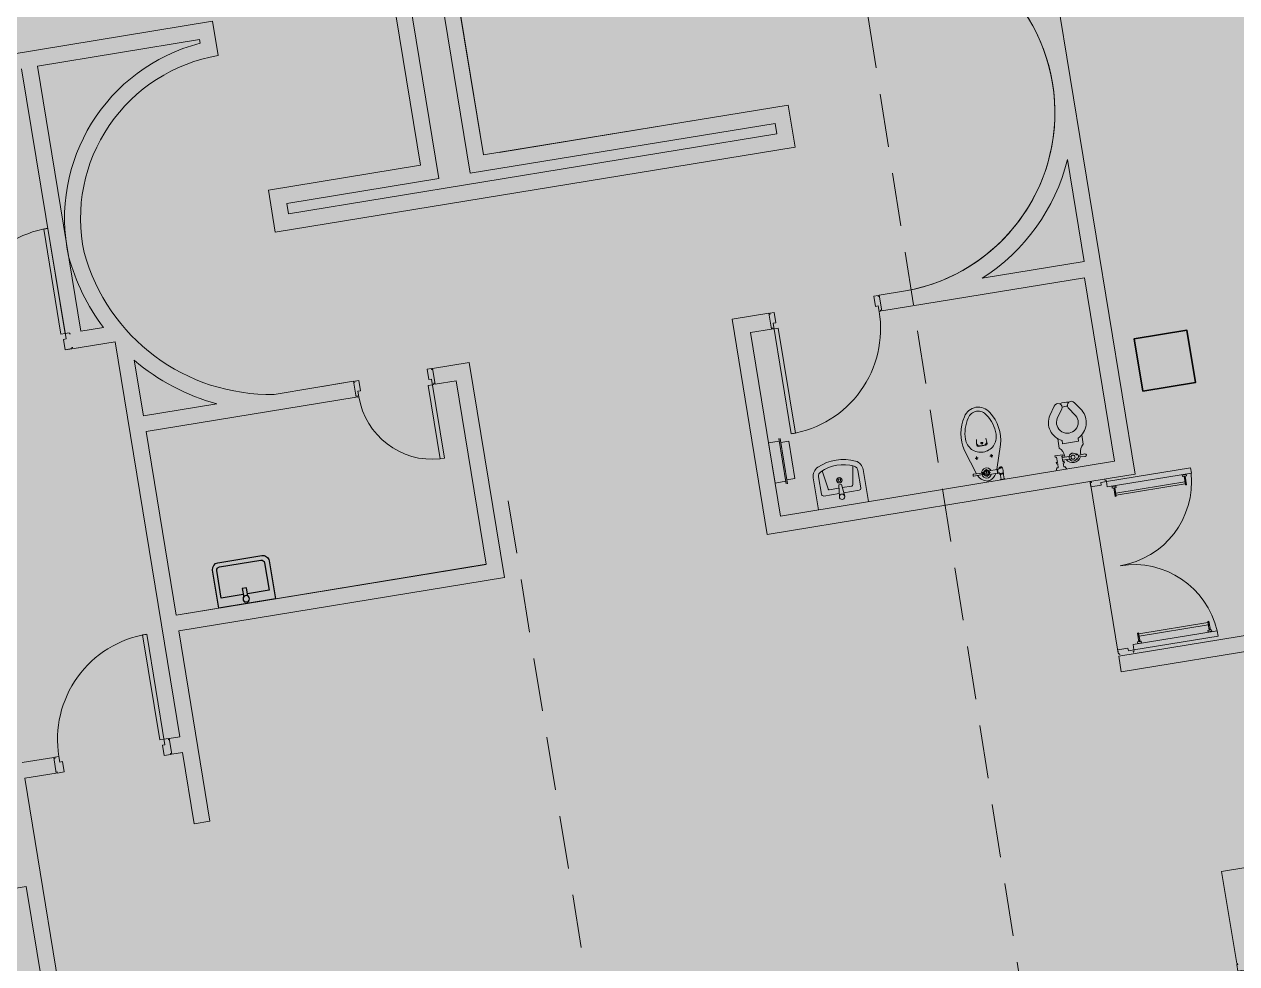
# Model space of a CAD drawing. Header units: metres. Extents: x 2 to 659295185, y -28 to 1124222152.
# Drawn here: x 655600.41 to 655611.79, y 1126272.18 to 1126281 of the extents above; entities that cross this region are included whole.
import ezdxf

# ---------------------------------------------------------------- set-up
doc = ezdxf.new("R2010")
doc.units = ezdxf.units.M
doc.header["$MEASUREMENT"] = 0
for name, pattern in [('CCSM_C1_CUERPO FM$0$CONTINUA', [0]), ('CCSM_C1_CUERPO FM$0$DASHED', [0.75, 0.5, -0.25]), ('DASHDOT', [1, 0.5, -0.25, 0, -0.25])]:
    doc.linetypes.add(name, pattern=pattern)
doc.layers.get('0').update_dxf_attribs({"linetype": 'CONTINUOUS'})
for name, color, linetype in [('CCSM_C1_CUERPO FM$0$A-CINEX', 8, 'CONTINUOUS'), ('CCSM_C1_CUERPO FM$0$A-PROYECCIONES', 5, 'CCSM_C1_CUERPO FM$0$DASHED'), ('CCSM_C1_CUERPO FM$0$A_PARED CINES', 2, 'CONTINUOUS'), ('CCSM_C1_CUERPO FM$0$A_VISTA CINES', 8, 'CONTINUOUS')]:
    doc.layers.add(name, color=color, linetype=linetype)
for name, color, linetype, lineweight in [('CCSM_C1_CUERPO FM$0$A-PUERTAS CINES', 3, 'CONTINUOUS', 13), ('CCSM_C1_CUERPO FM$0$A-SANIT_PIEZAS', 8, 'CONTINUOUS', 13), ('CCSM_XREF ESTRUCTURA15$0$E-CA-COLUMNA', 2, 'CONTINUOUS', 35), ('CCSM_XREF ESTRUCTURA15$0$E-CF-COLUMNA', 2, 'CONTINUOUS', 35), ('LOCALES ASIGNADOS', 41, 'DASHDOT', 0)]:
    doc.layers.add(name, color=color, linetype=linetype, lineweight=lineweight)

# ---------------------------------------------------------------- blocks, each defined once
blk = doc.blocks.new('CCSM_C1_CUERPO FM$0$Lavamopa')
for p, q in [((-0.271, 0.347), (-0.271, -0.015)), ((0.207, 0.407), (-0.211, 0.407)), ((0.199, 0.366), (-0.196, 0.366)), ((0.267, -0.015), (0.267, 0.347)), ((-0.226, 0.336), (-0.226, 0.074)), ((0.229, 0.074), (0.229, 0.336)), ((-0.021, 0.052), (-0.021, 0.131)), ((-0.021, 0.131), (0.02, 0.131)), ((0.02, 0.131), (0.02, 0.05)), ((-0.226, 0.074), (-0.021, 0.074)), ((-0.021, 0), (-0.021, 0.008)), ((0.02, 0), (-0.021, 0)), ((0.02, 0.074), (0.229, 0.074)), ((0.02, 0.009), (0.02, 0)), ((-0.271, -0.015), (0.267, -0.015))]:
    blk.add_line(p, q)
blk.add_circle((-0.001, 0.03), 0.0297)
for centre, radius, start, end in [((-0.211, 0.347), 0.06, 90, 180), ((-0.196, 0.336), 0.03, 90, 180), ((0.199, 0.336), 0.03, 0, 90), ((0.207, 0.347), 0.06, 0, 90)]:
    blk.add_arc(centre, radius, start, end)
blk = doc.blocks.new('CCSM_C1_CUERPO FM$0$CARO-PLT2')
at = {"layer": 'CCSM_C1_CUERPO FM$0$A-SANIT_PIEZAS'}
for p, q in [((-0.037, -0.076), (-0.037, -0.096)), ((0.036, -0.086), (-0.036, -0.086)), ((0, -0.121), (0, -0.05)), ((0.101, -0.068), (0.024, -0.068)), ((0.101, -0.103), (0.024, -0.103)), ((0.123, -0.062), (0.123, -0.005)), ((0.131, -0.062), (0.131, -0.052)), ((0.146, -0.052), (0.146, -0.062)), ((0.154, -0.005), (0.154, -0.062)), ((-0.07, -0.223), (-0.07, -0.253)), ((0.07, -0.223), (0.07, -0.253)), ((-0.085, -0.238), (-0.055, -0.238)), ((0.055, -0.238), (0.085, -0.238))]:
    blk.add_line(p, q, dxfattribs=at)
for points in [[(0.118, 0), (0.121, -0.005), (0.156, -0.005), (0.159, 0)], [(-0.04, -0.076), (-0.042, -0.079), (-0.042, -0.092), (-0.04, -0.096)], [(-0.028, -0.076), (-0.04, -0.076), (-0.04, -0.096), (-0.028, -0.096)]]:
    blk.add_lwpolyline(points, dxfattribs=at)
for points in [[(0.1, -0.103), (0.171, -0.329, -0.220845), (0.12, -0.641, -0.267949), (0, -0.711, -0.267949), (-0.12, -0.641, -0.220845), (-0.171, -0.329), (-0.097, -0.094, -0.200507)], [(-0.042, -0.079), (-0.123, -0.075, 0.428639), (-0.129, -0.08), (-0.129, -0.085), (-0.129, -0.09, 0.42603), (-0.123, -0.095), (-0.042, -0.092)], [(-0.09, -0.077, -0.184776), (-0.017, -0.013, -0.178359), (0.017, -0.013, -0.164856), (0.085, -0.068)], [(0.106, -0.068), (0.115, -0.068, 0.331964), (0.122, -0.062)], [(0.106, -0.103), (0.115, -0.103, -0.39071), (0.121, -0.109, 0.39071), (0.122, -0.11), (0.153, -0.11, 0.368077), (0.154, -0.109, 0.077411), (0.154, -0.062)], [(0.122, -0.11), (0.122, -0.111, 0.414214), (0.123, -0.112), (0.152, -0.112, 0.414214), (0.153, -0.111), (0.153, -0.11)], [(0.152, -0.112), (0.152, -0.116, -0.414214), (0.151, -0.117), (0.124, -0.117, -0.414214), (0.123, -0.116), (0.123, -0.112)], [(0.148, -0.117), (0.148, -0.12, -0.414214), (0.147, -0.121), (0.137, -0.121), (0.127, -0.121, -0.414214), (0.126, -0.12), (0.126, -0.117)], [(-0.044, -0.411, -0.060428), (-0.049, -0.358, -0.405477), (-0.034, -0.344), (0, -0.344), (0.034, -0.344, -0.405477), (0.049, -0.358, -0.060428), (0.044, -0.411)], [(0.048, -0.381, 0.43678), (0.019, -0.349), (0, -0.349), (-0.019, -0.349, 0.43678), (-0.048, -0.381)], [(0.004, -0.361), (0.004, -0.364, 0.310791), (0.006, -0.366, -0.034503), (0.007, -0.367, -0.106031), (0.009, -0.369, -0.162613), (0.01, -0.371, -0.162613), (0.009, -0.373, -0.106031), (0.007, -0.375, -0.069899), (0.004, -0.376, -0.056135), (0, -0.376, -0.056135), (-0.004, -0.376, -0.069899), (-0.007, -0.375, -0.106031), (-0.009, -0.373, -0.162613), (-0.01, -0.371, -0.162613), (-0.009, -0.369, -0.106031), (-0.007, -0.367, -0.034503), (-0.006, -0.366, 0.310791), (-0.004, -0.364), (-0.004, -0.361)]]:
    blk.add_lwpolyline(points, format="xyb", dxfattribs=at)
for points in [[(0.104, -0.106), (0.104, -0.106, -0.414214), (0.101, -0.103), (0.101, -0.068, -0.414214), (0.104, -0.065), (0.104, -0.065, -0.414214), (0.106, -0.068), (0.106, -0.103, -0.414214)], [(0, -0.673, 0.267949), (0.087, -0.622, 0.149412), (0.146, -0.431, 0.414214), (0, -0.285, 0.414214), (-0.146, -0.431, 0.149412), (-0.087, -0.622, 0.267949)]]:
    blk.add_lwpolyline(points, format="xyb", close=True, dxfattribs=at)
blk.add_lwpolyline([(0.155, -0.062), (0.122, -0.062), (0.121, -0.061), (0.121, -0.053), (0.122, -0.052), (0.155, -0.052), (0.156, -0.053), (0.156, -0.061)], close=True, dxfattribs=at)
for centre, radius in [((0, -0.086), 0.0297), ((0, -0.086), 0.0204), ((-0.07, -0.238), 0.008), ((0.07, -0.238), 0.008)]:
    blk.add_circle(centre, radius, dxfattribs=at)
for start, end in [(21.9459, 172.1193), (187.7161, 338.3331)]:
    blk.add_arc((0, -0.086), 0.0474, start, end, dxfattribs=at)
blk = doc.blocks.new('CCSM_C1_CUERPO FM$0$P120L')
at = {"layer": 'CCSM_C1_CUERPO FM$0$A-PUERTAS CINES'}
blk.add_lwpolyline([(0, -0.141), (0.011, -0.141), (0.011, -0.151), (0.075, -0.151), (0.075, -0.053), (0.05, -0.053), (0.05, 0.999, -0.008416), (0.09, 0.999), (0.09, 0), (0.05, 0), (0.011, 0), (0.011, -0.011), (0, -0.011)], format="xyb", dxfattribs=at)
blk.add_lwpolyline([(1.1, -0.011), (1.089, -0.011), (1.089, 0), (1.05, 0), (1.05, -0.053), (1.025, -0.053), (1.025, -0.151), (1.089, -0.151), (1.089, -0.141), (1.1, -0.141)], dxfattribs=at)
blk.add_arc((0.051, 0.001), 0.999, 359.9683, 90.0766, dxfattribs=at)
blk = doc.blocks.new('CCSM_C1_CUERPO FM$0$PUERTAS 1.00')
at = {"layer": 'CCSM_C1_CUERPO FM$0$A-PUERTAS CINES'}
blk.add_lwpolyline([(-0.009, 1.937), (-0.009, 1.927), (0.001, 1.927), (0.001, 1.887), (-0.097, 1.887), (-0.097, 1.912), (-1.15, 1.912, 0.011221), (-1.149, 1.872), (-0.15, 1.872), (-0.15, 1.912), (-0.15, 1.927), (-0.139, 1.927), (-0.139, 1.937)], format="xyb", dxfattribs=at)
blk.add_lwpolyline([(-0.139, 0.887), (-0.139, 0.898), (-0.15, 0.898), (-0.15, 0.912), (-0.097, 0.912), (-0.097, 0.937), (0.001, 0.937), (0.001, 0.898), (-0.009, 0.898), (-0.009, 0.887)], dxfattribs=at)
blk.add_arc((-0.15, 1.912), 1, 180, 270, dxfattribs=at)
blk = doc.blocks.new('CCSM_C1_CUERPO FM$0$PUERTA 0.70')
for points in [[(45.342, 36.152), (45.352, 36.152), (45.352, 36.142), (45.392, 36.142), (45.392, 36.24), (45.367, 36.24), (45.367, 36.993), (45.407, 36.993), (45.407, 36.293), (45.367, 36.293), (45.352, 36.293), (45.352, 36.282), (45.342, 36.282)], [(46.092, 36.282), (46.081, 36.282), (46.081, 36.293), (46.067, 36.293), (46.067, 36.24), (46.042, 36.24), (46.042, 36.142), (46.081, 36.142), (46.081, 36.152), (46.092, 36.152)]]:
    blk.add_lwpolyline(points)
blk.add_arc((45.367, 36.293), 0.7, 0, 86.6934)
blk = doc.blocks.new('CCSM_C1_CUERPO FM$0$P-SALIDA-S')
at = {"layer": 'CCSM_C1_CUERPO FM$0$A-PUERTAS CINES'}
blk.add_line((1.651, 0), (0.017, 0), dxfattribs=at)
for points in [[(0.025, 0.151), (0.075, 0.151), (0.075, 0.951), (0.025, 0.951), (0.025, 0.151)], [(1.625, 0.151), (1.575, 0.151), (1.575, 0.951), (1.625, 0.951), (1.625, 0.151)], [(0.075, 0.901), (0.093, 0.901), (0.093, 0.865), (0.075, 0.865)], [(0.079, 0.865), (0.079, 0.901)], [(0.093, 0.889), (0.175, 0.889), (0.175, 0.878), (0.093, 0.878)], [(0.094, 0.889), (0.094, 0.878)], [(0.096, 0.889), (0.096, 0.878)], [(0.1, 0.889), (0.1, 0.878)], [(0.106, 0.889), (0.106, 0.878)], [(0.134, 0.889), (0.134, 0.878)], [(0.136, 0.889), (0.136, 0.878)], [(0.14, 0.889), (0.14, 0.878)], [(0.145, 0.22), (0.145, 0.878)], [(0.146, 0.889), (0.146, 0.878)], [(0.163, 0.889), (0.163, 0.878)], [(0.165, 0.22), (0.165, 0.878)], [(0.169, 0.889), (0.169, 0.878)], [(0.173, 0.889), (0.173, 0.878)], [(1.557, 0.889), (1.475, 0.889), (1.475, 0.878), (1.557, 0.878)], [(1.477, 0.889), (1.477, 0.878)], [(1.481, 0.889), (1.481, 0.878)], [(1.485, 0.22), (1.485, 0.878)], [(1.487, 0.889), (1.487, 0.878)], [(1.504, 0.889), (1.504, 0.878)], [(1.505, 0.22), (1.505, 0.878)], [(1.51, 0.889), (1.51, 0.878)], [(1.514, 0.889), (1.514, 0.878)], [(1.516, 0.889), (1.516, 0.878)], [(1.544, 0.889), (1.544, 0.878)], [(1.55, 0.889), (1.55, 0.878)], [(1.554, 0.889), (1.554, 0.878)], [(1.556, 0.889), (1.556, 0.878)], [(1.575, 0.901), (1.557, 0.901), (1.557, 0.865), (1.575, 0.865)], [(1.57, 0.865), (1.57, 0.901)], [(0.075, 0.232), (0.093, 0.232), (0.093, 0.196), (0.075, 0.196)], [(0.079, 0.196), (0.079, 0.232)], [(1.575, 0.232), (1.557, 0.232), (1.557, 0.196), (1.575, 0.196)], [(1.57, 0.196), (1.57, 0.232)], [(0, 0.141), (0.011, 0.141), (0.011, 0.151), (0.025, 0.151), (0.025, 0.098), (0.05, 0.098), (0.05, 0), (0.011, 0), (0.011, 0.011), (0, 0.011)], [(0.093, 0.22), (0.175, 0.22), (0.175, 0.209), (0.093, 0.209)], [(0.094, 0.22), (0.094, 0.209)], [(0.096, 0.22), (0.096, 0.209)], [(0.1, 0.22), (0.1, 0.209)], [(0.106, 0.22), (0.106, 0.209)], [(0.134, 0.22), (0.134, 0.209)], [(0.136, 0.22), (0.136, 0.209)], [(0.14, 0.22), (0.14, 0.209)], [(0.146, 0.22), (0.146, 0.209)], [(0.163, 0.22), (0.163, 0.209)], [(0.169, 0.22), (0.169, 0.209)], [(0.173, 0.22), (0.173, 0.209)], [(1.557, 0.22), (1.475, 0.22), (1.475, 0.209), (1.557, 0.209)], [(1.477, 0.22), (1.477, 0.209)], [(1.481, 0.22), (1.481, 0.209)], [(1.487, 0.22), (1.487, 0.209)], [(1.504, 0.22), (1.504, 0.209)], [(1.51, 0.22), (1.51, 0.209)], [(1.514, 0.22), (1.514, 0.209)], [(1.516, 0.22), (1.516, 0.209)], [(1.544, 0.22), (1.544, 0.209)], [(1.65, 0.141), (1.639, 0.141), (1.639, 0.151), (1.625, 0.151), (1.625, 0.098), (1.6, 0.098), (1.6, 0), (1.639, 0), (1.639, 0.011), (1.65, 0.011)]]:
    blk.add_lwpolyline(points, dxfattribs=at)
for centre, start, end in [((0.025, 0.151), 0.0001, 86.4167), ((1.625, 0.151), 93.5834, 180.0001)]:
    blk.add_arc(centre, 0.8, start, end, dxfattribs=at)
blk = doc.blocks.new('CCSM_XREF ESTRUCTURA15$0$CCSM_COLUMNA REC')
at = {"layer": 'CCSM_XREF ESTRUCTURA15$0$E-CA-COLUMNA'}
blk.add_lwpolyline([(-0.25, -0.25), (0.25, -0.25), (0.25, 0.25), (-0.25, 0.25)], close=True, dxfattribs=at)

msp = doc.modelspace()

# ---------------------------------------------------------------- hatches: boundary and pattern name
at = {"layer": 'LOCALES ASIGNADOS'}
h = msp.add_hatch(color=256, dxfattribs=at)
edge = h.paths.add_edge_path()
edge.add_arc((219491.1056, 1054914.3756), 441878.9229, 9.308049718, 9.309563548, ccw=False)
edge.add_line((655551.8097, 1126384.9626), (655564.5398, 1126387.0492))
edge.add_line((655564.5398, 1126387.0492), (655562.5867, 1126398.9652))
edge.add_line((655562.5867, 1126398.9652), (655552.3922, 1126397.2942))
edge.add_line((655552.3922, 1126397.2942), (655552.4569, 1126396.8995))
edge.add_line((655552.4569, 1126396.8995), (655549.9212, 1126396.4839))
h = msp.add_hatch(color=256, dxfattribs=at)
h.dxf.hatch_style = 1
h.paths.add_polyline_path([(655589.7703, 1126232.191), (655578.0644, 1126230.2723), (655582.0473, 1126206.0472), (655642.2441, 1126215.9139), (655628.8111, 1126297.8682), (655580.3241, 1126289.8221), (655587.0771, 1126248.6218), (655588.7068, 1126238.6795), (655588.7068, 1126238.6794)])

# ---------------------------------------------------------------- linework, layer by layer
at = {"layer": 'CCSM_C1_CUERPO FM$0$A-PROYECCIONES', "lineweight": 5}
for p, q in [((655606.3396, 1126293.6808), (655619.1326, 1126212.6324)), ((655604.9506, 1126276.5303), (655611.7358, 1126235.1345))]:
    msp.add_line(p, q, dxfattribs=at)
at = {"layer": 'CCSM_C1_CUERPO FM$0$A_PARED CINES', "lineweight": 5}
for p, q in [((655602.3965, 1126293.0234), (655604.5961, 1126279.6037, -0.0143)), ((655609.9571, 1126282.1545), (655610.8382, 1126276.7796)), ((655602.0532, 1126280.859, -0.0653), (655600.5315, 1126280.6096, -0.0394)), ((655600.7916, 1126278.0981, -0.0141), (655600.3835, 1126280.5853, -0.0369)), ((655600.9396, 1126278.1224, -0.0141), (655600.5315, 1126280.6096, -0.0369)), ((655610.2021, 1126279.7325), (655610.359, 1126278.775)), ((655610.359, 1126278.775), (655609.4015, 1126278.6181)), ((655608.4589, 1126278.3116, -0.0141), (655608.4347, 1126278.4596, -0.0141)), ((655607.0531, 1126278.2332, -0.0141), (655607.3842, 1126276.2135, -0.0141)), ((655607.3985, 1126278.2898, -0.0141), (655607.4228, 1126278.1417, -0.0141)), ((655600.9396, 1126278.1224, -0.0141), (655601.1513, 1126278.1571, 0.0007)), ((655607.4228, 1126278.1417, -0.0141), (655607.2254, 1126278.1094, -0.0141)), ((655607.2254, 1126278.1094, -0.0141), (655607.5079, 1126276.3857, -0.0141)), ((655600.8158, 1126277.9501, -0.0141), (655601.2608, 1126278.023, -0.0001)), ((655604.586, 1126277.8288, -0.0141), (655604.2406, 1126277.7722, -0.0141)), ((655604.2406, 1126277.7722, -0.0141), (655604.2649, 1126277.6241, -0.0141)), ((655604.586, 1126277.8288, -0.0141), (655604.9171, 1126275.8091, -0.0141)), ((655602.7553, 1126277.5287, -0.0141), (655603.5005, 1126277.6509, -0.0141)), ((655603.2045, 1126277.6023, -0.0141), (655603.5005, 1126277.6509, -0.0141)), ((655603.5005, 1126277.6509, -0.0141), (655603.5248, 1126277.5028, -0.0141)), ((655604.4623, 1126277.6565, -0.0141), (655604.2649, 1126277.6241, -0.0141)), ((655604.4623, 1126277.6565, -0.0141), (655604.7448, 1126275.9328, -0.0141)), ((655601.5511, 1126277.1793, -0.0141), (655603.5248, 1126277.5028, -0.0141)), ((655601.5511, 1126277.1793, -0.0141), (655601.8336, 1126275.4557, -0.0141)), ((655607.3842, 1126276.2135), (655610.5853, 1126276.7382)), ((655610.5854, 1126276.7382), (655610.8382, 1126276.7796)), ((655604.7448, 1126275.9328, -0.0141), (655601.8336, 1126275.4557, -0.0141)), ((655604.9171, 1126275.8091, -0.0141), (655601.8579, 1126275.3077, -0.0141))]:
    msp.add_line(p, q, dxfattribs=at)
msp.add_lwpolyline([(655608.1681, 1126293.9805), (655610.0783, 1126282.3264), (655608.2614, 1126282.0286), (655608.2876, 1126281.8689, -0.3839584), (655610.0626, 1126280.4478, -0.4099414), (655608.6814, 1126278.5), (655608.4347, 1126278.4596)], format="xyb", dxfattribs=at)
for points in [[(655602.099, 1126292.9837), (655604.3001, 1126279.5552)], [(655604.4772, 1126281.2563), (655604.7198, 1126279.7761), (655607.5816, 1126280.2451), (655607.6463, 1126279.8504), (655607.6463, 1126279.8504), (655607.6463, 1126279.8504), (655607.6463, 1126279.8504), (655607.6463, 1126279.8504), (655607.6463, 1126279.8504), (655602.7645, 1126279.0502), (655602.6998, 1126279.445), (655604.1278, 1126279.679), (655603.1784, 1126285.4814)], [(655612.3364, 1126279.9901), (655613.0784, 1126275.4629), (655610.6839, 1126275.07)], [(655607.5079, 1126276.3857), (655610.6442, 1126276.8998), (655610.3616, 1126278.6235), (655608.4589, 1126278.3116)], [(655601.2609, 1126278.0227), (655601.8686, 1126274.3145)], [(655601.5512, 1126277.179), (655601.8337, 1126275.4553)], [(655610.5855, 1126276.7382), (655610.5854, 1126276.7382)], [(655604.7449, 1126275.9325), (655601.8337, 1126275.4553)], [(655604.9171, 1126275.8087), (655601.858, 1126275.3073)], [(655602.151, 1126273.5198), (655601.858, 1126275.3073)], [(655610.7082, 1126274.9221), (655610.6839, 1126275.0701)], [(655601.77, 1126274.2983), (655601.8687, 1126274.3145)], [(655600.6845, 1126274.1204), (655600.3884, 1126274.0718)], [(655601.893, 1126274.1665), (655601.7943, 1126274.1503)], [(655601.8929, 1126274.1664), (655602.0029, 1126273.4955)], [(655600.7088, 1126273.9724), (655600.4127, 1126273.9238)], [(655600.4127, 1126273.9238), (655600.8493, 1126271.2602)], [(655602.151, 1126273.5198), (655602.0029, 1126273.4955)], [(655615.0545, 1126273.6088), (655611.65, 1126273.0502)], [(655611.7919, 1126272.1858), (655611.65, 1126273.0502)], [(655600.4274, 1126272.9065), (655600.7255, 1126271.0879)], [(655611.6743, 1126272.9022), (655611.6743, 1126272.9022)]]:
    msp.add_lwpolyline(points, dxfattribs=at)
at = {"layer": 'CCSM_C1_CUERPO FM$0$A_PARED CINES', "lineweight": 5, "elevation": -0.0141}
for points in [[(655602.7553, 1126277.5287, -0.3449586), (655600.9703, 1126278.8614, -0.427021), (655602.2301, 1126280.7085), (655602.1768, 1126281.032), (655598.3352, 1126280.4016), (655597.6187, 1126284.7728)], [(655601.1513, 1126278.1571, -0.0960333), (655600.8244, 1126278.8262, -0.4018804), (655602.0588, 1126280.8253), (655602.0531, 1126280.8597), (655600.5315, 1126280.61)]]:
    msp.add_lwpolyline(points, format="xyb", dxfattribs=at)
at = {"layer": 'CCSM_C1_CUERPO FM$0$A_PARED CINES', "lineweight": 5}
for points, elevation in [([(655604.5961, 1126279.6037), (655607.4579, 1126280.0727), (655607.474, 1126279.9742)], 0.0081), ([(655607.474, 1126279.9742), (655602.8882, 1126279.2225), (655602.8721, 1126279.3212), (655604.3001, 1126279.5552)], 0.0081), ([(655607.3985, 1126278.2898), (655607.0531, 1126278.2332)], -0.0141), ([(655600.8151, 1126277.95), (655600.9169, 1126277.9667)], -0.0109)]:
    msp.add_lwpolyline(points, dxfattribs=dict(at, elevation=elevation))
msp.add_lwpolyline([(655601.4415, 1126277.8484), (655601.5269, 1126277.3274), (655602.2172, 1126277.4405, -0.1113874)], format="xyb", close=True, dxfattribs=at)
at = {"layer": 'CCSM_C1_CUERPO FM$0$A_PARED CINES', "linetype": 'CCSM_C1_CUERPO FM$0$CONTINUA', "lineweight": 5}
for points in [[(655598.3313, 1126275.4941), (655598.7991, 1126272.6396), (655600.4275, 1126272.9065)], [(655610.7081, 1126274.9224), (655613.5431, 1126275.3871)], [(655601.77, 1126274.2983), (655601.7943, 1126274.1503)], [(655600.6845, 1126274.1204), (655600.7088, 1126273.9724)]]:
    msp.add_lwpolyline(points, dxfattribs=at)
at = {"layer": 'CCSM_C1_CUERPO FM$0$A_PARED CINES', "lineweight": 5}
for centre, radius, start, end in [((655608.3862, 1126280.173), 1.6988, 280.00631, 93.32731), ((655608.4064, 1126280.1777, -0.0141), 1.85, 302.53997, 346.07705)]:
    msp.add_arc(centre, radius, start, end, dxfattribs=at)
at = {"layer": 'CCSM_C1_CUERPO FM$0$A_VISTA CINES', "lineweight": 5}
for p, q in [((655604.7198, 1126279.7761), (655604.4772, 1126281.2563)), ((655606.7922, 1126280.1157), (655604.8679, 1126279.8003)), ((655602.7645, 1126279.0502, -0.0141), (655602.6998, 1126279.445, -0.0141)), ((655608.6814, 1126278.5, -0.0141), (655608.4347, 1126278.4596, -0.0141)), ((655601.4415, 1126277.8484, -0.0141), (655601.5269, 1126277.3274, -0.0141)), ((655610.0786, 1126277.4184), (655610.0364, 1126277.3309)), ((655610.1498, 1126277.3915), (655610.1072, 1126277.3026)), ((655610.21, 1126277.4014), (655610.2788, 1126277.3307)), ((655610.269, 1126277.4496), (655610.3368, 1126277.3802)), ((655607.4916, 1126277.1135, -0.0141), (655607.5614, 1126276.6874, -0.0141)), ((655607.574, 1126276.6894, -0.0141), (655607.5041, 1126277.1155, -0.0141)), ((655607.5103, 1126277.0779, -0.0141), (655607.5855, 1126277.0903, -0.0141)), ((655607.5855, 1126277.0903, -0.0141), (655607.643, 1126276.7394, -0.0141)), ((655610.1252, 1126277.0238), (655610.1107, 1126277.112)), ((655610.1523, 1126277.094), (655610.1571, 1126277.0645)), ((655610.1571, 1126277.0645), (655610.3075, 1126277.0892)), ((655610.3075, 1126277.0892), (655610.3027, 1126277.1186)), ((655610.3508, 1126277.0608), (655610.3363, 1126277.1489)), ((655610.1606, 1126276.9621), (655610.0854, 1126276.9498)), ((655610.0854, 1126276.9498), (655610.0875, 1126276.9373)), ((655610.1004, 1126276.9394), (655610.0879, 1126276.9373)), ((655610.1086, 1126276.8893), (655610.1004, 1126276.9394)), ((655610.1631, 1126276.9497), (655610.1505, 1126276.9476)), ((655610.1588, 1126276.8975), (655610.1505, 1126276.9476)), ((655610.2389, 1126276.9492), (655610.1526, 1126276.9351)), ((655610.1627, 1126276.9496), (655610.1606, 1126276.9621)), ((655610.2884, 1126276.9702), (655610.2788, 1126276.9686)), ((655610.304, 1126276.9535), (655610.3657, 1126276.97)), ((655610.3698, 1126276.9449), (655610.3061, 1126276.9409)), ((655608.1862, 1126276.8576, -0.0141), (655608.1869, 1126276.6794, -0.0141)), ((655610.0959, 1126276.81), (655610.1043, 1126276.8371)), ((655610.0961, 1126276.8872), (655610.1086, 1126276.8893)), ((655610.0982, 1126276.8747), (655610.0961, 1126276.8872)), ((655610.1107, 1126276.8767), (655610.0982, 1126276.8747)), ((655610.1043, 1126276.8371), (655610.1168, 1126276.8391)), ((655610.1168, 1126276.8391), (655610.1107, 1126276.8767)), ((655610.243, 1126276.9242), (655610.1567, 1126276.91)), ((655610.1588, 1126276.8975), (655610.1713, 1126276.8995)), ((655610.1734, 1126276.887), (655610.1608, 1126276.885)), ((655610.1608, 1126276.885), (655610.167, 1126276.8474)), ((655610.167, 1126276.8474), (655610.1795, 1126276.8494)), ((655610.1713, 1126276.8995), (655610.1734, 1126276.887)), ((655610.1795, 1126276.8494), (655610.1962, 1126276.8264)), ((655610.2966, 1126276.9201), (655610.287, 1126276.9185)), ((655607.5678, 1126276.727, -0.0141), (655607.643, 1126276.7394, -0.0141)), ((655607.955, 1126276.6414, -0.0141), (655607.8987, 1126276.8104, -0.0141)), ((655608.0567, 1126276.648, -0.0141), (655607.9664, 1126276.6332, -0.0141)), ((655608.0552, 1126276.6777, -0.0141), (655608.0803, 1126276.6818, -0.0141)), ((655608.0612, 1126276.5629, -0.0141), (655608.0552, 1126276.6777, -0.0141)), ((655608.0803, 1126276.6818, -0.0141), (655608.1113, 1126276.5711, -0.0141)), ((655608.1786, 1126276.6679, -0.0141), (655608.0883, 1126276.6531, -0.0141))]:
    msp.add_line(p, q, dxfattribs=at)
at = {"layer": 'CCSM_C1_CUERPO FM$0$A_VISTA CINES', "lineweight": 5, "elevation": -0.0141}
msp.add_lwpolyline([(655607.4957, 1126277.0884), (655607.3954, 1126277.072), (655607.4571, 1126276.696), (655607.5573, 1126276.7124)], dxfattribs=at)
for points in [[(655607.8656, 1126276.4444), (655607.8163, 1126276.7452, -0.2865828), (655607.8587, 1126276.8434, -0.2229917), (655608.2136, 1126276.9016, -0.2865828), (655608.2851, 1126276.822), (655608.3344, 1126276.5212)], [(655608.0593, 1126276.5977), (655607.9153, 1126276.5741, -0.4142136), (655607.8923, 1126276.5906), (655607.8657, 1126276.7532, -0.2908031), (655607.8867, 1126276.8026, -0.2229917), (655608.2001, 1126276.8539, -0.2908059), (655608.2358, 1126276.8139, 0.0000026), (655608.2358, 1126276.8139), (655608.2624, 1126276.6513, -0.4142136), (655608.2459, 1126276.6283), (655608.1019, 1126276.6047)]]:
    msp.add_lwpolyline(points, format="xyb", dxfattribs=at)
at = {"layer": 'CCSM_C1_CUERPO FM$0$A_VISTA CINES', "lineweight": 5}
for centre, radius in [((655610.2549, 1126276.939), 0.019), ((655608.0608, 1126276.7221, -0.0141), 0.0254), ((655608.0608, 1126276.7221, -0.0141), 0.0127), ((655608.0862, 1126276.567, -0.0141), 0.0254)]:
    msp.add_circle(centre, radius, dxfattribs=at)
for centre, radius, start, end in [((655610.1142, 1126277.405), 0.0381, 339.30834, 159.30834), ((655610.2015, 1126277.2648), 0.1905, 85.87297, 112.74371), ((655610.2015, 1126277.2648), 0.1524, 89.6913, 108.92538), ((655610.2395, 1126277.4255), 0.0381, 39.30834, 219.30834), ((655610.2015, 1126277.2648), 0.1778, 158.17942, 253.93141), ((655610.2015, 1126277.2648), 0.1016, 158.18718, 40.4295), ((655610.2015, 1126277.2648), 0.1778, 304.68527, 40.43726), ((655610.4263, 1126276.9928), 0.1016, 137.99053, 189.30834), ((655610.0753, 1126276.9353), 0.1016, 9.30834, 60.62615), ((655610.2508, 1126276.9641), 0.0762, 189.30868, 198.90275), ((655610.2508, 1126276.9641), 0.0762, 219.30868, 343.21697), ((655610.2549, 1126276.939), 0.0381, 28.77956, 349.83712), ((655610.2737, 1126276.9421), 0.0317, 316.17858, 62.43878), ((655610.2508, 1126276.9641), 0.0762, 356.65272, 9.30868), ((655610.3677, 1126276.9575), 0.0127, 279.30868, 99.30868), ((655607.9648, 1126276.643, -0.0141), 0.01, 189.30851, 279.30851), ((655608.177, 1126276.6778, -0.0141), 0.01, 279.30851, 9.30851)]:
    msp.add_arc(centre, radius, start, end, dxfattribs=at)

# ---------------------------------------------------------------- block references
at = {"layer": 'CCSM_C1_CUERPO FM$0$A-CINEX', "lineweight": 5, "rotation": 99.30850865858024}
msp.add_blockref('CCSM_C1_CUERPO FM$0$PUERTAS 1.00', (655609.3104, 1126278.6019, -0.0141), dxfattribs=at)
at = {"layer": 'CCSM_C1_CUERPO FM$0$A-PUERTAS CINES', "lineweight": 5, "xscale": -1}
for name, p, rotation in [('CCSM_C1_CUERPO FM$0$P120L', (655600.8415, 1126278.1088), 9.308508705735044), ('CCSM_C1_CUERPO FM$0$P-SALIDA-S', (655610.6821, 1126275.081), 279.3084511987043), ('CCSM_C1_CUERPO FM$0$P120L', (655601.77, 1126274.2983, 0.015), 9.308508705735044)]:
    msp.add_blockref(name, p, dxfattribs=dict(at, rotation=rotation))
at = {"layer": 'CCSM_C1_CUERPO FM$0$A-PUERTAS CINES', "lineweight": 5}
for name, p, rotation in [('CCSM_C1_CUERPO FM$0$PUERTA 0.70', (655643.1394, 1126320.7722, -0.0141), 189.3085086388334), ('CCSM_C1_CUERPO FM$0$P120L', (655611.9391, 1126272.2099), 279.3083938002267)]:
    msp.add_blockref(name, p, dxfattribs=dict(at, rotation=rotation))
at = {"layer": 'CCSM_C1_CUERPO FM$0$A_VISTA CINES', "lineweight": 5, "xscale": -1}
for name, p, rotation in [('CCSM_C1_CUERPO FM$0$CARO-PLT2', (655609.458, 1126276.7054), 189.3088426606123), ('CCSM_C1_CUERPO FM$0$Lavamopa', (655602.496, 1126275.5793, -0.0141), 9.308508651998029)]:
    msp.add_blockref(name, p, dxfattribs=dict(at, rotation=rotation))
at = {"layer": 'CCSM_XREF ESTRUCTURA15$0$E-CF-COLUMNA', "lineweight": 5, "xscale": -1, "rotation": 279.3084512271911}
msp.add_blockref('CCSM_XREF ESTRUCTURA15$0$CCSM_COLUMNA REC', (655611.1169, 1126277.845), dxfattribs=at)

doc.saveas('drawing.dxf')
